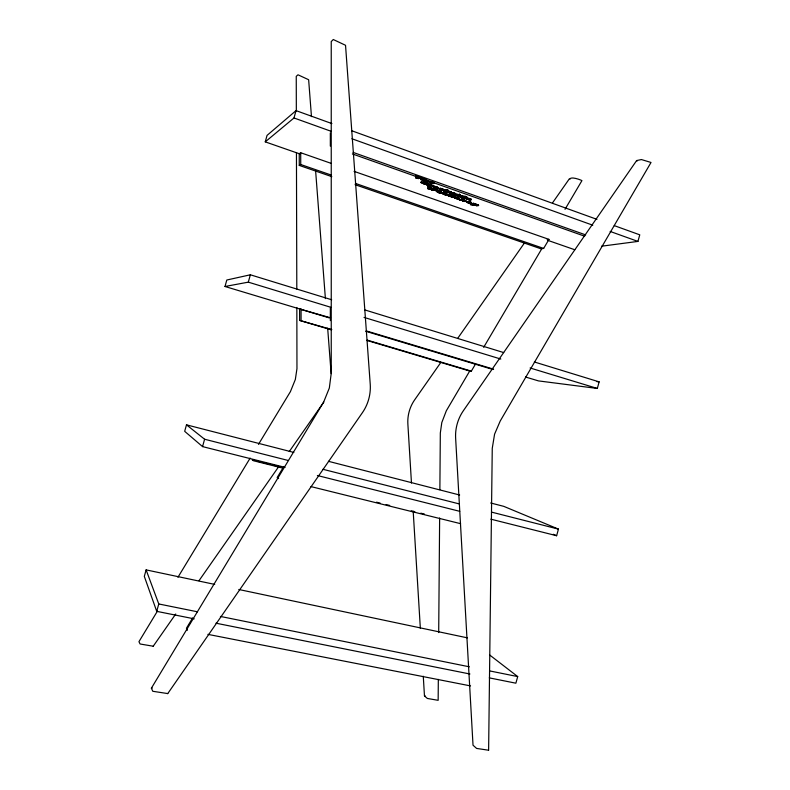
<?xml version="1.0" encoding="UTF-8"?>
<svg xmlns="http://www.w3.org/2000/svg" width="790" height="790" viewBox="0 0 790 790"><rect width="100%" height="100%" fill="white"/><g stroke="black" fill="none" stroke-linecap="round" stroke-linejoin="round"><path stroke-width="1.19" d="M416.952 177.533C412.755 179.133 420.971 177.069 422.383 178.708L422.393 178.125M425.168 695.852L424.467 695.921L427.341 698.449L438.154 700.325L438.322 679.38M438.697 632.563L439.635 517.973M439.872 489.632L440.326 432.959L441.808 422.541L446.33 410.77L469.892 370.707M488.615 750.411L492.259 448.315L494.579 434.164L500.228 421.011L651.019 162.473L641.411 159.55L636.641 160.558L463.345 410.76C457.835 418.72 455.089 428.516 455.632 438.183L473.022 745.207L476.607 748.426L488.536 750.214M452.561 196.513L448.947 195.792L452.561 196.513L452.779 195.93L451.633 195.426L448.098 194.992L448.898 196.157L451.584 196.522L450.29 196.601M437.196 191.723C442.183 188.929 440.445 195.821 437.374 191.21M437.285 191.387L440.83 191.98M450.744 193.53L454.191 194.449L451.396 192.898L450.744 193.53L454.902 194.745L451.791 192.642L455.889 193.669L451.87 192.572L454.24 194.399M450.863 192.76L455.287 194.3L452.818 192.958M459.385 198.557L456.423 197.401L458.872 198.823L457.785 199.179L454.418 197.648C465.024 202.131 448.414 194.222 459.306 198.567M458.783 199.159L454.507 197.312L456.274 198.754M466.979 198.754L471.146 199.791L468.282 198.468L465.932 198.596L470.218 200.127L467.018 198.537M468.026 199.653L466.041 198.102L471.156 199.208L467.068 198.418L467.216 199.169L470.218 200.127M167.697 693.669L362.432 412.637C368.17 404.371 370.954 394.141 370.224 384.108L345.536 45.287L333.281 39.52L331.237 41.564L331.247 373.176L329.331 388.028L323.722 401.913L151.384 688.189L152.786 691.28L167.707 693.571M467.631 202.507C471.976 201.183 472.509 204.225 467.581 202.319M157.487 611.025L138.941 641.687L140.107 643.998L153.191 646.21M427.894 188.751C430.412 189.965 432.16 186.736 431.636 188.948L427.894 188.751C429.533 187.191 426.867 185.917 428.18 187.279M425.484 179.922L424.171 179.271L427.894 180.574M436.05 189.58L432.446 190.025L435.962 189.926L435.557 189.225L437.66 190.331L432.16 190.242L431.409 189.985L431.636 188.948M431.824 188.168C424.21 189.768 434.273 186.203 427.686 186.559M431.725 188.613L431.409 189.985M477.565 205.015L474.849 203.958L473.941 204.284L478.513 205.39M478.582 205.193L475.067 203.899L478.582 205.193L476.735 205.775L473.862 204.551L477.476 205.084L475.323 205.449C471.897 204.887 472.134 204.047 475.412 205.114M430.076 182.085L433.147 183.675L429.711 182.372L434.006 183.29L433.068 182.184L434.006 183.29M565.028 209.311L581.934 180.633C580.62 179.705 570.35 176.15 570.005 179.113M427.657 185.393L430.244 184.811L427.657 185.393L430.353 186.341L429.859 185.591L435.537 186.539L438.509 187.892L434.312 186.855L437.561 188.603L434.214 187.191L438.401 188.119L433.266 186.539L434.372 187.398M489.652 654.979L517.707 676.586L515.88 683.192L489.277 677.869M490.837 519.158L556.624 535.719L558.451 529.112L503.773 506.351L490.649 502.983M525.508 376.998L538.474 380.899L597.319 388.453L599.136 381.866L534.326 361.968M601.486 246.213L637.945 241.414L639.762 234.828L614.294 225.634M194.212 618.846L156.716 611.342L158.77 603.965L146.12 569.886L214.712 584.393M202.556 446.607L204.6 439.24L186.489 424.842L184.682 431.33L202.556 446.607L285.091 467.384M250.351 274.792L226.799 280.016L225.002 286.494L248.307 282.149L250.351 274.792L331.662 299.756M300.161 154.03L265.252 141.864L293.989 117.967L296.033 110.62L331.909 123.586M415.471 175.874C418.74 176.802 412.973 176.032 417.031 175.844M417.09 176.545L418.828 177.098L416.34 177.513M417.772 178.372L418.354 178.728M420.369 177.612L421.564 177.75M423.618 180.476L422.798 180.13L424.497 179.824L423.954 179.35C421.208 179.695 426.837 181.69 420.695 179.557L422.245 179.33M424.112 178.935L421.83 179.764L421.119 179.212M421.84 178.56L422.383 178.708M421.238 182.174L423.381 181.848L428.832 183.517L421.04 182.292A4.059 0.869 15.8 0 0 421.218 182.826L427.568 184.909L424.852 183.863A2.834 0.602 15.8 0 1 422.877 183.092C421.534 180.92 428.289 182.816 428.506 184.416L428.832 183.517M424.477 180.9C427.341 180.89 425.711 179.251 426.649 180.505C421.554 181.572 427.666 181.888 427.785 180.989M424.497 179.824L425.178 179.616M424.072 179.616L425.454 178.797M426.077 180.258L426.175 179.745L426.6 180.258M427.568 184.909L424.753 184.208A2.834 0.602 15.8 0 1 422.778 183.428L422.413 182.569L426.412 182.628M427.963 184.268L426.916 182.816M426.57 184.761L427.666 184.564M427.222 181.868L426.857 181.226M427.212 183.507L427.351 183.004M427.558 183.714L427.736 183.191M428.506 184.416L428.062 183.922M430.155 185.146C427.509 183.379 432.841 186.035 431.024 184.85M429.819 182.53L430.017 181.779M428.97 181.433L430.402 181.424L430.343 182.046L433.029 182.994M430.649 182.046L431.567 182.194M429.464 187.23L430.343 187.753L427.755 186.845M430.52 186.282L429.859 185.591M433.147 183.675C429.019 183.27 427.4 180.14 432.969 182.53M430.945 182.065L431.073 181.552L432.456 182.332M430.925 183.201L430.925 182.688M430.777 185.551L433.769 185.986M431.3 183.32L433.246 183.329M430.955 185.462C431.784 184.544 434.253 186.559 433.71 185.847L433.671 186.331M431.143 188.148L433.967 188.662M432.683 186.065L432.723 185.472M432.989 186.213L433.167 185.611M433.829 183.408L433.987 182.688M432.16 190.242L437.759 189.995M433.404 186.322L433.493 185.739M434.283 187.477L434.48 186.746M437.551 187.605C430.925 186.489 438.134 186.134 437.453 187.941L434.806 187.013L434.875 186.41M437.561 188.603L434.954 187.99L436.643 188.099M435.112 187.013L435.537 186.539M435.359 188.129L435.369 187.625M435.981 189.896L435.557 189.225M437.611 187.516L436.455 186.914M436.258 191.417C444.8 190.508 440.415 196.048 436.386 190.864C444.405 190.726 441.274 195.021 436.386 190.864M436.376 191.565L436.534 190.785M437.453 187.941L437.502 187.349M437.265 191.832L437.532 191.141M438.233 188.346L438.499 187.773M437.393 192.108L437.492 191.595M439.724 189.274C451.663 191.871 434.214 187.487 441.215 190.054C445.353 190.736 440.8 189.975 439.852 188.81M439.823 189.432L440.03 188.711M440.692 192.444L439.556 191.308M443.141 189.393C434.53 186.45 449.51 191.269 440.356 188.968L440.435 188.366L438.806 188.494L441.363 189.857M439.408 192.75L439.526 192.247M443.081 190.548L440.573 189.61M440.662 188.978L441.097 188.494L444.049 189.847L438.717 188.83L440.484 189.946M440.06 192.879L440.307 192.266M440.504 192.543L440.751 191.852M443.062 189.817L442.005 188.869M442.074 190.38L443.18 190.212M442.953 189.649L443.042 189.116M442.133 193.481C448.434 192.256 448.987 197.51 442.133 193.481C447.989 191.042 449.53 197.697 442.203 193.027M443.348 190.923L446.943 190.054L443.348 190.923L446.172 191.802M443.773 190.301L443.941 189.6M443.131 193.896C443.891 191.555 449.125 195.525 444.76 193.57C440.751 192.918 446.074 196.068 446.706 194.044M443.269 193.994L443.407 193.214M443.457 194.103L443.249 193.283M445.54 191.565L445.916 190.973L447.782 191.881M446.844 190.39L446.044 189.728L448.157 190.252L446.044 191.239L448.157 190.252M444.879 194.577L446.656 194.172M445.264 194.804L445.392 194.31M448.858 192.227C452.216 194.212 444.691 191.437 447.742 191.98M446.854 192.158L447.782 192.326L447.022 191.19M446.37 194.607L446.627 193.925M447.752 191.703L451.455 192.098L447.752 191.703L449.767 193.076M451.357 192.444L448.651 191.229L451.455 192.098M448.927 191.328L449.184 191.822L448.651 191.229M447.969 195.545L448.098 194.992M446.044 191.239L449.224 191.437M448.078 195.683L448.256 194.923M448.276 195.841L448.058 195.209M448.898 196.157C448.631 194.034 454.22 195.979 451.781 196.463L449.253 195.268M449.787 196.463L448.641 195.663M450.221 195.574L450.34 195.051M451.11 193.659L451.396 192.898M453.816 196.147C453.806 195.476 453.035 196.937 450.991 195.219M451.781 193.106L452.008 192.543M452.186 192.553L452.068 193.293M453.144 197.51L451.179 196.957L451.584 196.522M452.729 192.622L454.329 194.064M452.719 193.293C456.966 193.056 455.109 195.318 452.947 192.839M452.927 193.422L453.055 192.701M452.413 197.214L455.129 196.019L452.482 197.263M452.927 196.424L453.904 195.821M452.956 195.851L455.129 196.019M454.013 194.458L454.092 193.876M454.191 194.666L454.28 193.994M454.724 193.827L454.793 193.274M455.109 194.222L455.267 193.53M455.109 194.715L455.208 194.172M454.398 198.063L454.507 197.312M455.415 195.179L458.082 194.636L455.415 195.179L458.042 196.108L457.578 195.406L459.296 194.844L457.479 195.742L458.21 196.058M457.835 198.922C452.265 197.016 459.276 196.601 459.217 198.892C456.669 197.875 456.265 196.957 457.785 199.179M455.712 197.836L455.83 197.115M457.993 194.982L457.193 194.33L459.296 194.844M456.561 197.964L456.847 197.441M457.608 198.971L457.687 198.409M458.852 194.715L460.185 194.636M457.272 194.607L458.822 195.041L459.079 194.241M459.207 194.883L459.286 194.271M458.18 199.238L458.872 198.823M459.533 194.32L460.096 194.972M459.454 194.962L459.089 194.458M458.694 198.754L458.862 198.083M459.454 196.098C460.59 194.38 468.519 198.409 463.049 196.542C455.702 194.261 462.101 199.554 464.293 196.71M459.701 195.012L459.78 194.399M458.694 199.228L458.793 198.705M459.395 196.315L459.711 195.693M459.513 196.463L459.474 195.861M459.029 199.692C460.294 199.189 465.251 198.734 460.126 199.9C456.867 199.041 463.918 201.47 461.143 199.919C464.55 199.613 467.512 201.519 464.678 201.519M460.323 196.927C460.866 194.32 467.433 197.826 461.725 197.382M460.481 196.236C463.918 197.293 461.034 198.112 460.718 196.039M460.748 197.095L460.066 196.434M460.461 196.7L461.014 195.979M461.281 196.315L461.834 195.821M461.814 200.561L461.143 199.919M461.706 196.355L462.259 196.098M462.545 199.228L461.765 198.586L463.858 199.1L462.407 199.821L463.858 199.1M464.046 196.779L464.056 197.293L462.723 196.216M462.624 197.747C463.552 197.767 464.313 197.688 464.599 198.31M462.18 199.89C470.81 200.69 457.311 201.736 465.063 200.502M462.891 199.682L464.974 200.828M465.359 196.937C462.14 195.031 471.373 197.648 463.937 198.053M463.769 200.127L465.507 200.344L465.912 201.114M462.614 200.956L465.488 201.489M467.009 199.021L467.265 198.32M466.633 201.993C475.343 201.677 470.643 206.299 466.732 201.657C474.01 201.035 472.538 205.716 466.732 201.657M470.297 199.169C463.73 198.073 470.978 197.747 470.198 199.505L467.611 198.596L467.71 198.004M466.752 202.25L466.969 201.489M467.719 202.773L467.947 201.845M470.277 199.426L469.26 198.497M469.211 199.949L470.307 199.791M470.198 199.505L470.277 198.922M470.949 199.89L471.156 199.208M470.356 203.534L470.643 202.941M470.623 204.353C482.413 202.931 464.125 204.689 473.368 205.212M471.067 203.129L471.156 202.566M474.128 203.929L473.358 203.297L475.412 203.8L475.343 204.413M474.75 204.284L475.017 203.662M476.271 205.686L476.528 205.183M476.113 205.469L476.824 205.193M477.16 204.975L477.298 204.462M477.209 205.835L477.407 204.738M477.693 204.61L476.992 205.509M478.424 205.726L478.473 205.054M146.12 569.886L144.313 576.384L156.716 611.342M265.252 141.864L267.05 135.396L296.033 110.62M432.446 190.025L432.851 188.553M296.339 110.778L296.25 76.363L297.988 74.793L308.643 79.731L311.467 116.624M466.031 200.719L464.767 201.183M455.632 194.37L455.889 193.669M636.641 160.558L637.254 160.982M459.217 198.892L459.474 198.221M483.658 347.353L541.871 248.593M366.688 340.372L469.033 370.836L471.344 371.122L475.58 363.923M355.046 184.662L540.972 248.801L543.648 248.425L548.971 239.38L354.068 171.361M192.671 617.889L186.43 628.248L187.329 630.331M283.837 466.475L277.172 477.545L278.653 478.592M177.938 577.283L250.144 458.101M258.458 444.395L290.404 391.662L295.341 379.486L296.961 368.654L296.843 307.458M442.104 193.362L442.42 192.849M153.181 646.289L175.736 613.998M199.001 580.709L278.673 466.693M289.249 451.554L323.791 402.12M440.81 362.472L414.671 399.829C409.773 406.82 407.344 415.481 407.867 424.003L411.472 483.055M457.766 338.248L524.185 243.359M552.447 202.981L569.402 178.747M151.384 688.189L152.223 688.051M426.62 181.473L427.706 181.038M434.105 182.944L430.748 181.7M330.862 163.263L300.704 152.737L299.242 153.714L299.272 165.416L331.81 176.644M299.272 165.416L300.733 164.518L330.951 174.955M421.327 181.838L421.129 181.947A4.059 0.869 15.8 0 0 421.307 182.48M448.009 195.328L450.902 195.555M418.611 178.323L415.579 177.375M420.952 179.152L423.707 180.13M427.479 181.463L424.576 180.555M463.967 197.619L466.702 196.809M431.409 184.988L431.597 185.206M429.987 185.522L431.32 185.334M430.609 185.946L427.755 185.048M435.3 189.61L437.66 190.331M446.261 191.466L443.437 190.588M453.233 197.184L451.268 196.621M458.309 195.713L455.514 194.844M464.688 197.974L462.713 197.411M461.242 199.86L462.269 199.554M474.968 204.225L473.437 203.583M547.174 239.676L548.971 239.38M455.642 197.115L455.425 197.658M330.546 317.787L299.608 308.959L299.637 320.404L331.395 329.865M415.372 176.219L416.932 176.19M299.637 320.404L331.82 329.568M596.726 381.59L599.136 381.866M437.127 188.178L437.65 188.267M449.095 191.466L446.143 190.904M430.402 181.424L431.073 181.552M440.435 188.366L441.097 188.494M207.908 634.36L470.534 685.908M426.659 184.425L421.682 182.757M445.827 191.308L446.923 191.536M215.966 623.192L469.922 673.998M462.496 199.495L463.868 199.791M158.77 603.965L197.451 611.786M220.41 616.437L469.359 666.809M489.909 670.967L517.707 676.586M431.508 185.551L433.71 186.272M238.778 589.488L467.394 637.846M469.3 199.613L468.49 199.426M463.365 199.287L461.854 198.873M376.524 502.183L380.109 503.072M386.093 504.553L389.687 505.442M411.235 510.784L414.819 511.673M420.803 513.164L424.398 514.053M310.974 486.601L460.59 523.671M430.925 185.196L429.404 184.771M317.382 475.511L459.731 511.327M254.647 460.501L252.267 459.899L253.442 460.728L283.334 468.243M257.026 461.093L260.601 461.992M262.971 462.594L270.111 464.382M272.491 464.984L279.63 466.781M204.6 439.24L288.281 460.491M322.952 469.3L459.227 503.911M491.508 512.108L558.451 529.112M447.663 190.449L446.113 190.015M466.219 197.006L464.678 196.572M454.655 196.226L453.134 195.802M186.489 424.842L293.841 452.423M328.433 461.311L459.642 495.014M425.089 179.962L425.613 180.11M367.291 340.135L471.344 371.122M366.353 330.921L493.602 369.177M365.721 331.267L493.059 369.522M225.002 286.494L329.144 317.856M248.307 282.149L330.842 307.29M364.022 317.392L500.811 359.055M530.11 367.982L597.319 388.453M364.654 309.877L503.694 352.567M415.649 177.651L416.241 177.859M355.352 183.379L543.648 248.425M547.993 240.417L574.755 249.739M461.765 198.586L462.634 198.892M431.3 188.089L433.868 188.998M473.358 203.297L474.217 203.603M459.118 199.366L461.735 200.285M462.703 200.63L465.31 201.539M470.712 204.027L473.289 204.926M417.268 176.377L421.87 178.007M352.399 153.931L584.649 236.21M446.044 189.728L446.943 190.054M464.589 196.295L465.458 196.592M429.335 184.485L430.244 184.811M457.193 194.33L458.082 194.636M446.943 191.822L449.688 192.79M353.11 152.391L585.647 234.897M293.989 117.967L331.05 131.268M351.876 138.744L592.777 225.199M610.147 231.44L637.945 241.414M351.58 130.696L596.934 219.353M434.954 187.99L433.167 186.875M430.51 183.063L428.684 181.907M426.205 183.083L426.758 183.3M553.286 534.277L556.624 535.719M424.467 695.921L423.272 676.23M315.605 170.729L325.401 298.61M327.662 328.117L331.138 373.621M413.2 511.357L420.339 628.248M300.704 152.737L300.733 164.518M301.059 308.91L301.079 320.414M296.447 152.579L296.803 289.022M330.329 132.917L330.329 146.12M330.348 307.764L330.348 320.631"/></g></svg>
